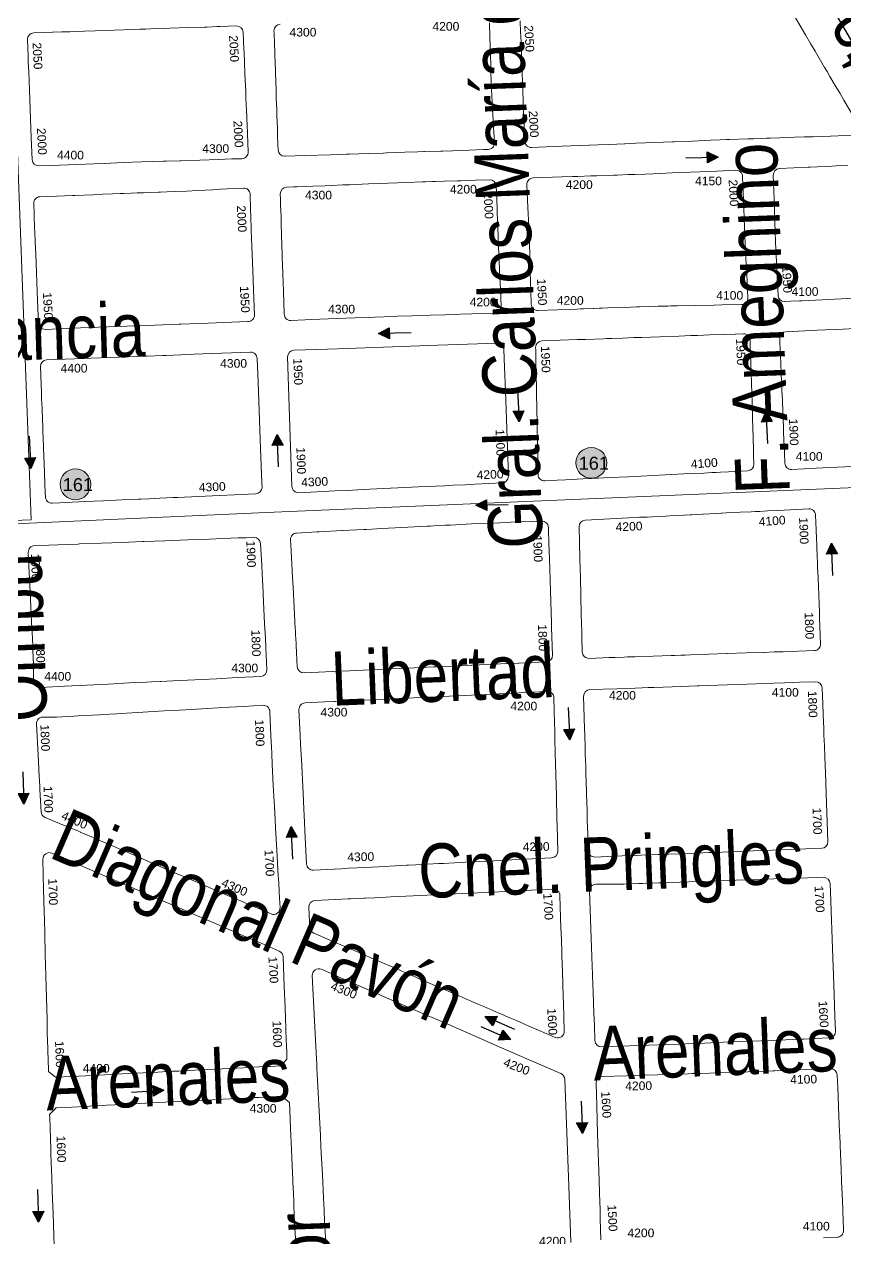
# Model space of a CAD drawing. Header units: millimetres. Extents: x 11558 to 23675, y 49449 to 61482.
# Drawn here: x 15975 to 16354, y 54997 to 55558 of the extents above; entities that cross this region are included whole.
import ezdxf

# ---------------------------------------------------------------- set-up
doc = ezdxf.new("R2010")
doc.units = ezdxf.units.MM
for name, color, linetype in [('0. plano base - nombres calles', 22, 'Continuous'), ('0. Plano Base - PLANO', 254, 'Continuous'), ('0. Plano base - sentido calles', 253, 'Continuous'), ('7. puesta en valor CC la lucila', 212, 'Continuous'), ('numeración', 7, 'Continuous')]:
    doc.layers.add(name, color=color, linetype=linetype)
doc.layers.add('Linea 161 ida', color=7, linetype='Continuous', true_color=0xd16b6b)
doc.layers.add('Linea Bicentenario Original', color=7, linetype='Continuous', true_color=0x0000cc, transparency=0.5)
doc.layers.get('7. puesta en valor CC la lucila').off()
doc.styles.get("Standard").update_dxf_attribs({"font": 'arial.ttf'})

# ---------------------------------------------------------------- blocks, each defined once
blk = doc.blocks.new('MANZANAS')
at = {"layer": '0. Plano Base - PLANO', "color": 0}
blk.add_lwpolyline([(5635708.03, 6178235.64), (5636262.8, 6177884.12, -0.354867), (5636262.76, 6177873.31), (5636252.63, 6177867.12, -0.288875), (5636249.43, 6177867.16), (5635935.21, 6178066.13), (5635686.75, 6178220.14, -0.567388), (5635686.84, 6178225.29), (5635704.93, 6178235.7, -0.27867)], format="xyb", close=True, dxfattribs=at)
at = {"layer": '0. Plano Base - PLANO', "color": 0, "linetype": 'Continuous', "lineweight": 5}
for points in [[(5636030.31, 6177985.64), (5636042.4, 6177978.04), (5636046.3, 6177975.58), (5636049.77, 6177973.4), (5636057.14, 6177968.76), (5636057.41, 6177968.59), (5636059.04, 6177967.57), (5636061.31, 6177966.14), (5636064.64, 6177964.06), (5636069.08, 6177961.28), (5636072.02, 6177959.44), (5636083.59, 6177952.19, -0.568949)], [(5636083.47, 6177947.04), (5636071.14, 6177940.09), (5636067.27, 6177937.91), (5636063.68, 6177935.89), (5636059.83, 6177933.72), (5636056.29, 6177931.72), (5636053.77, 6177930.3), (5636049.88, 6177928.11), (5636048.44, 6177927.3), (5636046.46, 6177926.18), (5636043.22, 6177924.36), (5636040.97, 6177923.09), (5636033.54, 6177918.89), (5636032.39, 6177918.24), (5636029.77, 6177916.74), (5636025.93, 6177914.55), (5636018.72, 6177910.43), (5636011.26, 6177906.16), (5636010.59, 6177905.78), (5636003.35, 6177901.64), (5635995.91, 6177897.39), (5635991.63, 6177894.94), (5635991.37, 6177894.8), (5635988.26, 6177893.02), (5635985.12, 6177891.22), (5635980.82, 6177888.77), (5635977.13, 6177886.66), (5635976.98, 6177886.57), (5635973.24, 6177884.44), (5635966.36, 6177880.5), (5635962.88, 6177878.52), (5635954.01, 6177873.45, -0.415114), (5635949.91, 6177874.57), (5635949.08, 6177876.03), (5635946.95, 6177879.78), (5635946.87, 6177879.92), (5635942.7, 6177887.25), (5635940.35, 6177891.4), (5635938.67, 6177894.33), (5635936.63, 6177897.92), (5635935.75, 6177899.47), (5635934.95, 6177900.88), (5635934.25, 6177902.12), (5635934.06, 6177902.44), (5635931.19, 6177907.49), (5635929.59, 6177910.3), (5635928.55, 6177912.11), (5635927.7, 6177913.62), (5635927.44, 6177914.07), (5635927.33, 6177914.27), (5635925.85, 6177916.86), (5635924.99, 6177918.37), (5635922.39, 6177922.94, -0.41491)], [(5636121, 6177881.81), (5636113.29, 6177877.33), (5636105.87, 6177873.01), (5636097.55, 6177868.19), (5636096.6, 6177867.64), (5636092.99, 6177865.54), (5636090.74, 6177864.23, -0.413335), (5636086.64, 6177865.31), (5636082.25, 6177872.83), (5636079.07, 6177878.25), (5636075.27, 6177884.84), (5636074.91, 6177885.45), (5636071.27, 6177891.92), (5636071.1, 6177892.24), (5636070.56, 6177893.2), (5636066.75, 6177899.96), (5636066.33, 6177900.71), (5636059.11, 6177913.55, -0.409812), (5636060.22, 6177917.61), (5636071.64, 6177924.27), (5636072.47, 6177924.74), (5636075.43, 6177926.44), (5636079.49, 6177928.79), (5636082.88, 6177930.75), (5636087.59, 6177933.48)], [(5635910.2, 6177915.55), (5635913.59, 6177909.5), (5635915.13, 6177906.76), (5635915.69, 6177905.76), (5635915.88, 6177905.43), (5635917.65, 6177902.27), (5635919.46, 6177899.04), (5635920.93, 6177896.41), (5635921.06, 6177896.18), (5635923.65, 6177891.57), (5635926.71, 6177886.14), (5635928.11, 6177883.78), (5635928.57, 6177883), (5635932.5, 6177876.37), (5635934.23, 6177873.46), (5635935.3, 6177871.64), (5635937.75, 6177867.51, -0.420809), (5635936.64, 6177863.37), (5635934.78, 6177862.32), (5635928.99, 6177859.06), (5635926.14, 6177857.46), (5635918.37, 6177853.08), (5635917.63, 6177852.67), (5635911.01, 6177848.94), (5635910.74, 6177848.79), (5635908.27, 6177847.4), (5635903.04, 6177844.46), (5635899.34, 6177842.37), (5635895.92, 6177840.45), (5635895.69, 6177840.32), (5635894.35, 6177839.57), (5635888.42, 6177836.23), (5635880.64, 6177831.86), (5635879.53, 6177831.23), (5635875.83, 6177829.15), (5635875.78, 6177829.13), (5635873.14, 6177827.64), (5635862.77, 6177821.81), (5635854.83, 6177817.34), (5635854.69, 6177817.27, -0.413597), (5635850.61, 6177818.41), (5635849.26, 6177820.8), (5635847.3, 6177824.27), (5635847.21, 6177824.43), (5635845.57, 6177827.33), (5635842.92, 6177832.02), (5635842.85, 6177832.13), (5635842.51, 6177832.73), (5635841.3, 6177834.89), (5635838.83, 6177839.25), (5635837.05, 6177842.41), (5635832.94, 6177849.68), (5635832.57, 6177850.34), (5635828.84, 6177856.93), (5635828.55, 6177857.45), (5635828.42, 6177857.68), (5635826.39, 6177861.27), (5635824.1, 6177865.33), (5635823.49, 6177866.41, -0.413753), (5635824.62, 6177870.5)], [(5636156.43, 6177812.63), (5636141.79, 6177804.07), (5636139.12, 6177802.51), (5636134.34, 6177799.71), (5636129.35, 6177796.8, -0.41685), (5636125.23, 6177797.89), (5636122.87, 6177802.01), (5636121.38, 6177804.62), (5636118.15, 6177810.27), (5636117.28, 6177811.77), (5636114.9, 6177815.93), (5636113.06, 6177819.15), (5636109.22, 6177825.85), (5636109.17, 6177825.94), (5636108.79, 6177826.61), (5636104.42, 6177834.23), (5636098.48, 6177844.61), (5636097.85, 6177845.71), (5636096.54, 6177847.99, -0.412988), (5636097.64, 6177852.08), (5636102.66, 6177854.98), (5636110.11, 6177859.28), (5636113.46, 6177861.22), (5636117.62, 6177863.63), (5636120.57, 6177865.33), (5636125.24, 6177868.03)], [(5636215.36, 6177440.05), (5636210.6, 6177448.54), (5636208.83, 6177451.7), (5636206.34, 6177456.14), (5636205.13, 6177458.29), (5636204.07, 6177460.2), (5636202.59, 6177462.83), (5636201.84, 6177464.18), (5636199.79, 6177467.83), (5636195.62, 6177475.26), (5636191.44, 6177482.73), (5636185.02, 6177494.19), (5636179.92, 6177503.28, -0.414158), (5636181.07, 6177507.36), (5636190.78, 6177512.8), (5636198.09, 6177516.9), (5636203.32, 6177519.83), (5636205.39, 6177520.99), (5636209.26, 6177523.16), (5636210.09, 6177523.63), (5636213.04, 6177525.28), (5636215.67, 6177526.76), (5636217.38, 6177527.72), (5636220.7, 6177529.58), (5636228.08, 6177533.72), (5636228.3, 6177533.84), (5636235.49, 6177537.9), (5636239.7, 6177540.29), (5636243.12, 6177542.24), (5636246.82, 6177544.34), (5636249.76, 6177546.01), (5636250.66, 6177546.52), (5636258.45, 6177550.95), (5636260.82, 6177552.3), (5636263.38, 6177553.75), (5636266.25, 6177555.38), (5636273.02, 6177559.23, -0.413309), (5636277.11, 6177558.11), (5636280.13, 6177552.83), (5636281.94, 6177549.67), (5636284.42, 6177545.33), (5636288.52, 6177538.16), (5636292.81, 6177530.68), (5636293.37, 6177529.69), (5636297.09, 6177523.19), (5636298.7, 6177520.39), (5636301.57, 6177515.36), (5636305.98, 6177507.66), (5636308.25, 6177503.69), (5636310.7, 6177499.41), (5636312.33, 6177496.56), (5636312.86, 6177495.63, -0.414498), (5636311.75, 6177491.54), (5636308.81, 6177489.86), (5636306.15, 6177488.34)], [(5636102.52, 6177381.2), (5636100.67, 6177384.36), (5636099.25, 6177386.79), (5636097.72, 6177389.4), (5636093.74, 6177396.2), (5636092.97, 6177397.52), (5636092.58, 6177398.17), (5636087.15, 6177407.44), (5636082.02, 6177416.21), (5636080.47, 6177418.85), (5636077.96, 6177423.14), (5636062.26, 6177449.96), (5636061.5, 6177451.25), (5636058.59, 6177456.22), (5636057.14, 6177458.7), (5636040.58, 6177486.98, -0.556717), (5636042.97, 6177491.49), (5636048.18, 6177491.84), (5636049.35, 6177491.92), (5636055.02, 6177492.31), (5636071.43, 6177493.44), (5636073.06, 6177493.55), (5636095.6, 6177495.1), (5636106.19, 6177495.83), (5636130.89, 6177497.52), (5636141.28, 6177498.24), (5636163.4, 6177499.76, -0.288064), (5636166.21, 6177498.25), (5636190.68, 6177455.25), (5636203.55, 6177432.64, -0.410725)]]:
    blk.add_lwpolyline(points, format="xyb", dxfattribs=at)
for points in [[(5636046.8, 6177906.5), (5636050.67, 6177899.62), (5636051.86, 6177897.51), (5636053.95, 6177893.81), (5636056.25, 6177889.72), (5636060.41, 6177882.5), (5636062.02, 6177879.74), (5636064.88, 6177874.83), (5636067.52, 6177870.31), (5636069.33, 6177867.2), (5636071.04, 6177864.27), (5636074.76, 6177857.89, -0.422685), (5636073.6, 6177853.74), (5636065.68, 6177849.43), (5636062.53, 6177847.7), (5636062.39, 6177847.63), (5636055.05, 6177843.63), (5636047.49, 6177839.51), (5636045.15, 6177838.24), (5636044.91, 6177838.1), (5636043.73, 6177837.46), (5636039.84, 6177835.34), (5636032.24, 6177831.07), (5636031.25, 6177830.51), (5636028.74, 6177829.09), (5636024.97, 6177826.95), (5636019.5, 6177823.85), (5636017.27, 6177822.59), (5636016.29, 6177822.04), (5636016.1, 6177821.93), (5636013.87, 6177820.66), (5636013.59, 6177820.51), (5636009.77, 6177818.34), (5636008.5, 6177817.62), (5636007.2, 6177816.89), (5635999.22, 6177812.37), (5635991.4, 6177807.94, -0.415706), (5635987.31, 6177809.08), (5635984.27, 6177814.51), (5635982.23, 6177818.15), (5635977.97, 6177825.76), (5635976.12, 6177829.06), (5635975.85, 6177829.55), (5635973.93, 6177832.98), (5635973.88, 6177833.07), (5635970.97, 6177838.26), (5635970.9, 6177838.4), (5635969.62, 6177840.68), (5635966.79, 6177845.56), (5635965.34, 6177848.07), (5635960.06, 6177857.18, -0.417562), (5635961.18, 6177861.3), (5635968.91, 6177865.67), (5635972.69, 6177867.8), (5635977.02, 6177870.24), (5635979.15, 6177871.45), (5635984.34, 6177874.37), (5635986.89, 6177875.81), (5635993.66, 6177879.64), (5635994.5, 6177880.11), (5635994.99, 6177880.39), (5635999.47, 6177882.91), (5636002.19, 6177884.45), (5636006.26, 6177886.75), (5636009.53, 6177888.63), (5636017.05, 6177892.97), (5636024.5, 6177897.24), (5636032.15, 6177901.61), (5636035.08, 6177903.28), (5636042.7, 6177907.63, -0.415879)], [(5635725.38, 6177814.34), (5635729.48, 6177816.65), (5635732.94, 6177818.6), (5635733.29, 6177818.8), (5635736.77, 6177820.77), (5635737.99, 6177821.45), (5635739.95, 6177822.55), (5635742.97, 6177824.25), (5635745.82, 6177825.87), (5635750.21, 6177828.34), (5635757.85, 6177832.64), (5635765.43, 6177836.92), (5635768.12, 6177838.44), (5635770.62, 6177839.84), (5635772.49, 6177840.9), (5635777.87, 6177843.93), (5635780.2, 6177845.25), (5635787.67, 6177849.46), (5635794.25, 6177853.17), (5635795.11, 6177853.65), (5635799.25, 6177855.99), (5635800.33, 6177856.61), (5635807.07, 6177860.42, -0.412398), (5635811.15, 6177859.31), (5635815.17, 6177852.3), (5635815.8, 6177851.22), (5635820.69, 6177842.7), (5635824.89, 6177835.37), (5635826.29, 6177832.93), (5635827.85, 6177830.21), (5635829.2, 6177827.87), (5635830.53, 6177825.55), (5635831.3, 6177824.21), (5635832.42, 6177822.25), (5635834.6, 6177818.45), (5635838.74, 6177811.25, -0.416919), (5635837.61, 6177807.14), (5635833.6, 6177804.89), (5635828.14, 6177801.82), (5635820.59, 6177797.58), (5635812.91, 6177793.26), (5635812.52, 6177793.04), (5635807.07, 6177789.98), (5635805.95, 6177789.35), (5635797.11, 6177784.38), (5635789.68, 6177780.17), (5635782.15, 6177775.88), (5635777.93, 6177773.47), (5635774.66, 6177771.6), (5635764.22, 6177765.64), (5635755.89, 6177760.89, -0.414147), (5635751.79, 6177762.01), (5635746.68, 6177770.96), (5635742.4, 6177778.46), (5635738.08, 6177786.02), (5635738.03, 6177786.12), (5635735.87, 6177789.89), (5635733.67, 6177793.74), (5635731.69, 6177797.21), (5635729.34, 6177801.32), (5635727.99, 6177803.69), (5635724.25, 6177810.24, -0.415857)], [(5635947.71, 6177850.14), (5635950.93, 6177844.5), (5635953, 6177840.86), (5635953.48, 6177840.01), (5635955.83, 6177835.89), (5635957.27, 6177833.37), (5635959.47, 6177829.5), (5635961.44, 6177826.06), (5635965.63, 6177818.75), (5635966.09, 6177817.95), (5635967.33, 6177815.8), (5635970.08, 6177811.03), (5635971.42, 6177808.7), (5635975.4, 6177801.8, -0.417262), (5635974.27, 6177797.69), (5635955.69, 6177787.24), (5635954.23, 6177786.42), (5635948.27, 6177783.07), (5635940.96, 6177778.95), (5635934.98, 6177775.59), (5635933.3, 6177774.65), (5635925.85, 6177770.46), (5635917.98, 6177765.97), (5635910.55, 6177761.71), (5635900.42, 6177755.92), (5635897.89, 6177754.46), (5635892.19, 6177751.2, -0.416238), (5635888.09, 6177752.33), (5635882.87, 6177761.59), (5635878.94, 6177768.57), (5635876.88, 6177772.25), (5635875.15, 6177775.34), (5635874.54, 6177776.43), (5635870.26, 6177784.06), (5635867.4, 6177789.17), (5635865.98, 6177791.7), (5635863.31, 6177796.48), (5635862.01, 6177798.8), (5635860.87, 6177800.84, -0.411307), (5635861.99, 6177804.91), (5635864.74, 6177806.48), (5635866.19, 6177807.31), (5635869.66, 6177809.3), (5635872.5, 6177810.93), (5635872.6, 6177810.99), (5635877.44, 6177813.76), (5635880.19, 6177815.34), (5635884.65, 6177817.87), (5635886.94, 6177819.18), (5635887.29, 6177819.38), (5635892.37, 6177822.27), (5635894.98, 6177823.75), (5635899.82, 6177826.51), (5635902.78, 6177828.19), (5635910.29, 6177832.46), (5635916.69, 6177836.08), (5635917.82, 6177836.72), (5635920.62, 6177838.3), (5635921.77, 6177838.95), (5635925.4, 6177840.99), (5635930.69, 6177843.97), (5635932.12, 6177844.78), (5635935.46, 6177846.66), (5635938, 6177848.1), (5635943.63, 6177851.27, -0.412766)], [(5636035.51, 6177742.41), (5636030.53, 6177739.5, -0.42327), (5636026.39, 6177740.66), (5636022.31, 6177748.15), (5636022.22, 6177748.32), (5636020.47, 6177751.54), (5636018.8, 6177754.62), (5636016.4, 6177759.03), (5636014.74, 6177762.09), (5636012.21, 6177766.74), (5636008.11, 6177774.29), (5636007.47, 6177775.47), (5636004.33, 6177781.24), (5636003.83, 6177782.17), (5636002.04, 6177785.46), (5635998.81, 6177791.4), (5635998.34, 6177792.27, -0.409418), (5635999.5, 6177796.32), (5636006.81, 6177800.45), (5636013.74, 6177804.36), (5636017.03, 6177806.22), (5636024.49, 6177810.44), (5636025.54, 6177811.03), (5636027.76, 6177812.28), (5636031.98, 6177814.67), (5636036.52, 6177817.23), (5636039.71, 6177819.03), (5636047.04, 6177823.17), (5636054.62, 6177827.45), (5636059.47, 6177830.19), (5636062.15, 6177831.71), (5636067, 6177834.45), (5636072.6, 6177837.61), (5636077.28, 6177840.25), (5636077.48, 6177840.37), (5636080.64, 6177842.15, -0.415427), (5636084.74, 6177841.01), (5636085.93, 6177838.86), (5636088.61, 6177834.08), (5636089.44, 6177832.59), (5636090.35, 6177830.96), (5636091.77, 6177828.43), (5636092, 6177828.02), (5636094.54, 6177823.48), (5636098.78, 6177815.9), (5636101.06, 6177811.83), (5636103.07, 6177808.23), (5636104, 6177806.57), (5636107.25, 6177800.75), (5636109.14, 6177797.38), (5636110.65, 6177794.68), (5636112.75, 6177790.92, -0.408792), (5636111.64, 6177786.87), (5636103.96, 6177782.39), (5636100.8, 6177780.54), (5636099.01, 6177779.49), (5636097.27, 6177778.48), (5636094.06, 6177776.6), (5636086.12, 6177771.96), (5636078.74, 6177767.65), (5636064.01, 6177759.05), (5636056.4, 6177754.61), (5636051.83, 6177751.94), (5636049.14, 6177750.37), (5636045.66, 6177748.34), (5636038.83, 6177744.35)], [(5635789.16, 6177696.28), (5635785.75, 6177702.27), (5635783.98, 6177705.37), (5635781.85, 6177709.1), (5635779.87, 6177712.57), (5635777.56, 6177716.63), (5635773.44, 6177723.85), (5635770.56, 6177728.89), (5635769.72, 6177730.37), (5635769.05, 6177731.54), (5635768.99, 6177731.66), (5635768.71, 6177732.15), (5635765.03, 6177738.59), (5635764.69, 6177739.19), (5635764.32, 6177739.84), (5635761.74, 6177744.37, -0.41441), (5635762.86, 6177748.46), (5635765.98, 6177750.23), (5635769.5, 6177752.24), (5635772.68, 6177754.05), (5635776.02, 6177755.95), (5635776.9, 6177756.46), (5635784.23, 6177760.63), (5635788.16, 6177762.87), (5635791.97, 6177765.05), (5635795.15, 6177766.86), (5635795.81, 6177767.24), (5635796.55, 6177767.66), (5635799.53, 6177769.36), (5635801.91, 6177770.73), (5635804.47, 6177772.19), (5635806.99, 6177773.63), (5635810.57, 6177775.67), (5635811.3, 6177776.09), (5635813.81, 6177777.52), (5635817.48, 6177779.62), (5635821.9, 6177782.1), (5635826.04, 6177784.54), (5635829.17, 6177786.38), (5635832.27, 6177788.21), (5635835.36, 6177790.03), (5635840.71, 6177793.18), (5635844.45, 6177795.38, -0.423259), (5635848.6, 6177794.24), (5635851.71, 6177788.57), (5635854.04, 6177784.44), (5635855.99, 6177781), (5635856.64, 6177779.84), (5635860.29, 6177773.38), (5635864.08, 6177766.74), (5635864.11, 6177766.69), (5635865.86, 6177763.62), (5635865.93, 6177763.5), (5635872.32, 6177752.33), (5635876.07, 6177745.78, -0.415082), (5635874.94, 6177741.68), (5635874.61, 6177741.49), (5635858.85, 6177732.54), (5635854.57, 6177730.11), (5635847.83, 6177726.28), (5635847.04, 6177725.83), (5635837.31, 6177720.3), (5635830.07, 6177716.19), (5635829.46, 6177715.84), (5635828.82, 6177715.48), (5635826.11, 6177713.93), (5635822.25, 6177711.72), (5635814.58, 6177707.34), (5635807.43, 6177703.26), (5635793.26, 6177695.16, -0.414421)], [(5635946.49, 6177690.57), (5635932.12, 6177682.21, -0.418478), (5635927.99, 6177683.33), (5635898.63, 6177735.52, -0.41364), (5635899.77, 6177739.61), (5635913.36, 6177747.29), (5635921.2, 6177751.72), (5635939.53, 6177762.07), (5635957.72, 6177772.35), (5635981.63, 6177785.86, -0.414266), (5635985.72, 6177784.73), (5635989.85, 6177777.41), (5635995.17, 6177767.99), (5636014.58, 6177733.62, -0.41046), (5636013.48, 6177729.55), (5636002.55, 6177723.19), (5635998.71, 6177720.95), (5635993.91, 6177718.16), (5635990.38, 6177716.1), (5635979.94, 6177710.03), (5635974.48, 6177706.86), (5635965.97, 6177701.9), (5635957.87, 6177697.2), (5635951.45, 6177693.46)], [(5636082.38, 6177677.26), (5636079, 6177683.33), (5636077.92, 6177685.28), (5636075.83, 6177689.08), (5636074.08, 6177692.25), (5636074.05, 6177692.3), (5636069.79, 6177700.01), (5636069.77, 6177700.06), (5636065.56, 6177707.69), (5636065.53, 6177707.74), (5636063.8, 6177710.87), (5636061.39, 6177715.25), (5636061.36, 6177715.3), (5636054.37, 6177727.98, -0.406839), (5636055.48, 6177732.02), (5636072.7, 6177742.09), (5636076.05, 6177744.08), (5636077.2, 6177744.76), (5636080.2, 6177746.48), (5636084.47, 6177749.01), (5636087.6, 6177750.81), (5636087.65, 6177750.84), (5636090.62, 6177752.6), (5636094.85, 6177755.06), (5636094.94, 6177755.12), (5636094.99, 6177755.14), (5636097.43, 6177756.59), (5636098.07, 6177756.97), (5636102.32, 6177759.42), (5636102.64, 6177759.61), (5636107.63, 6177762.53), (5636109.77, 6177763.78), (5636109.99, 6177763.91), (5636111.71, 6177764.95), (5636117.37, 6177768.23), (5636121.78, 6177770.83), (5636123.39, 6177771.78), (5636124.66, 6177772.5), (5636125.16, 6177772.79), (5636128.31, 6177774.66), (5636132.36, 6177777), (5636132.59, 6177777.16), (5636144.75, 6177784.28, -0.41707), (5636148.87, 6177783.18), (5636152.28, 6177777.22), (5636152.83, 6177776.25), (5636152.86, 6177776.2), (5636153.2, 6177775.6), (5636153.38, 6177775.28), (5636156.63, 6177769.58), (5636156.68, 6177769.5), (5636157.22, 6177768.54), (5636157.25, 6177768.49), (5636160.92, 6177762.05), (5636160.95, 6177762), (5636163.2, 6177758.06), (5636163.47, 6177757.59), (5636165.23, 6177754.5), (5636165.25, 6177754.45), (5636169.23, 6177747.47), (5636169.26, 6177747.42), (5636171.08, 6177744.23), (5636172.4, 6177741.9), (5636178.39, 6177731.39, -0.415354), (5636177.26, 6177727.29), (5636164.75, 6177720.23), (5636161.01, 6177718.14), (5636157.22, 6177715.98), (5636156.89, 6177715.79), (5636149.83, 6177711.81), (5636142.09, 6177707.44), (5636141.82, 6177707.3), (5636134.72, 6177703.29), (5636133.47, 6177702.59), (5636127.35, 6177699.13), (5636125.2, 6177697.95), (5636123.43, 6177696.95), (5636121.09, 6177695.63), (5636119.64, 6177694.79), (5636112.39, 6177690.7), (5636105, 6177686.53), (5636101.95, 6177684.84), (5636100.67, 6177684.11), (5636097.06, 6177682.05), (5636094.45, 6177680.6), (5636092.05, 6177679.25), (5636086.47, 6177676.1, -0.415889)], [(5635800.4, 6177682.93), (5635815.32, 6177691.43), (5635818.26, 6177693.1), (5635825.99, 6177697.5), (5635833.16, 6177701.58), (5635836.7, 6177703.6), (5635839.84, 6177705.39), (5635840.82, 6177705.95), (5635847.16, 6177709.56), (5635848.51, 6177710.33), (5635854.31, 6177713.64), (5635855.67, 6177714.41), (5635859.67, 6177716.69), (5635863.16, 6177718.67), (5635882.31, 6177729.58, -0.414424), (5635886.4, 6177728.46), (5635891.88, 6177718.82), (5635896.18, 6177711.26), (5635904.86, 6177695.99), (5635906.98, 6177692.26), (5635914.84, 6177678.43), (5635915.87, 6177676.63, -0.412112), (5635914.77, 6177672.55), (5635891.64, 6177659.18), (5635883.54, 6177654.5), (5635881.59, 6177653.37), (5635876.37, 6177650.35), (5635872.09, 6177647.88), (5635868.77, 6177645.95), (5635867.71, 6177645.34), (5635861.14, 6177641.55), (5635853.79, 6177637.3), (5635846.29, 6177632.96), (5635838.71, 6177628.58), (5635836.23, 6177627.14), (5635833.2, 6177625.39, -0.416084), (5635829.09, 6177626.5), (5635828.2, 6177628.06), (5635821.42, 6177639.97), (5635819.71, 6177642.96), (5635817.96, 6177646.04), (5635817.38, 6177647.05), (5635814.12, 6177652.77), (5635813.13, 6177654.52), (5635809.27, 6177661.3), (5635808.78, 6177662.16), (5635806.66, 6177665.87), (5635805.15, 6177668.53), (5635799.28, 6177678.83, -0.41421)], [(5635968.61, 6177610.49), (5635963.61, 6177618.98), (5635963.46, 6177619.24), (5635961.73, 6177622.16), (5635961.42, 6177622.7), (5635961.29, 6177622.91), (5635960.14, 6177624.87), (5635959.51, 6177625.94), (5635958.06, 6177628.4), (5635956.27, 6177631.43), (5635953.16, 6177636.71), (5635951.32, 6177639.84), (5635946.22, 6177648.49), (5635946.06, 6177648.77), (5635946.03, 6177648.82), (5635941.42, 6177656.64), (5635941.33, 6177656.8), (5635938.79, 6177661.11, -0.414604), (5635939.85, 6177665.22), (5635947.85, 6177669.92), (5635948.35, 6177670.21), (5635948.7, 6177670.42), (5635948.81, 6177670.49), (5635957.97, 6177675.86), (5635958.34, 6177676.08), (5635966.63, 6177680.95), (5635967.71, 6177681.58), (5635973.96, 6177685.25), (5635991.88, 6177695.78), (5635992.4, 6177696.09), (5635993.2, 6177696.55), (5635994.66, 6177697.41), (5635999.19, 6177700.08), (5636000.89, 6177701.07), (5636001.13, 6177701.21), (5636009.69, 6177706.24), (5636018.58, 6177711.33), (5636023.4, 6177714.09), (5636025.45, 6177715.26), (5636037.8, 6177722.34, -0.417003), (5636041.91, 6177721.2), (5636042.47, 6177720.19), (5636045.49, 6177714.8), (5636047.33, 6177711.51), (5636047.43, 6177711.34), (5636048.98, 6177708.58), (5636053.81, 6177699.95), (5636058.64, 6177691.32), (5636063.53, 6177682.59), (5636064.57, 6177680.74), (5636070.81, 6177669.59, -0.410819), (5636069.69, 6177665.53), (5636063.78, 6177662.13), (5636061.49, 6177660.81), (5636061.4, 6177660.76), (5636058.89, 6177659.31), (5636058.63, 6177659.16), (5636055.02, 6177657.06), (5636051.33, 6177654.93), (5636043, 6177650.11), (5636039.97, 6177648.35), (5636039.76, 6177648.23), (5636036.16, 6177646.15), (5636034.24, 6177645.04), (5636034.07, 6177644.94), (5636032.41, 6177643.98), (5636027.89, 6177641.36), (5636025.57, 6177640.02), (5636024.59, 6177639.45), (5636016.92, 6177635.02), (5636007.82, 6177629.75), (5635999.3, 6177624.81), (5635990.84, 6177619.92), (5635987.57, 6177618.02), (5635986.99, 6177617.69), (5635972.7, 6177609.42, -0.41197)], [(5636222.43, 6177647.76), (5636212.79, 6177642.27), (5636210.01, 6177640.68), (5636202.68, 6177636.51), (5636194.84, 6177632.04), (5636191.4, 6177630.09), (5636189.74, 6177629.14), (5636186.97, 6177627.57), (5636184.81, 6177626.34), (5636179.98, 6177623.58), (5636177.1, 6177621.94), (5636172.2, 6177619.16), (5636164.86, 6177615.03), (5636157.2, 6177610.61), (5636156.71, 6177610.33), (5636153.85, 6177608.7), (5636149.82, 6177606.41), (5636148.09, 6177605.43), (5636147.96, 6177605.35), (5636142.22, 6177602.08), (5636138.75, 6177600.11), (5636131.28, 6177595.86, -0.41661), (5636127.18, 6177597), (5636123.25, 6177604.03), (5636120.34, 6177609.25), (5636118.08, 6177613.29), (5636114.41, 6177619.87), (5636113.87, 6177620.83), (5636109.62, 6177628.45), (5636108.09, 6177631.19), (5636105.39, 6177636.02), (5636103.16, 6177640.02), (5636101.82, 6177642.41), (5636100.98, 6177643.93), (5636099.72, 6177646.17), (5636097.23, 6177650.64), (5636092.33, 6177659.41, -0.413717), (5636093.48, 6177663.49), (5636104.31, 6177669.56), (5636111.71, 6177673.74), (5636114.54, 6177675.34), (5636116.94, 6177676.7), (5636117.64, 6177677.09), (5636119.34, 6177678.05), (5636126.7, 6177682.21), (5636136.67, 6177687.85), (5636137.51, 6177688.32), (5636148.86, 6177694.72), (5636156.85, 6177699.25), (5636164.22, 6177703.41), (5636167.74, 6177705.4), (5636171.98, 6177707.8), (5636177.9, 6177711.14), (5636184.37, 6177714.8, -0.413601), (5636188.45, 6177713.67), (5636192.16, 6177707.14), (5636196.52, 6177699.46), (5636197.33, 6177698.04), (5636197.38, 6177697.95), (5636199.21, 6177694.71), (5636201.66, 6177690.4), (5636204.26, 6177685.83), (5636206.06, 6177682.66), (5636209.85, 6177675.99), (5636210.33, 6177675.13), (5636223.55, 6177651.84, -0.413847)], [(5635863.46, 6177548.5), (5635859.99, 6177555.17), (5635856.7, 6177560.84), (5635855.71, 6177562.53), (5635853.78, 6177565.86), (5635851.58, 6177569.64), (5635846.7, 6177578.05), (5635846.56, 6177578.28), (5635841.51, 6177586.97), (5635837.11, 6177594.54), (5635833.9, 6177600.06, -0.417135), (5635835.01, 6177604.18), (5635840.8, 6177607.46), (5635844.44, 6177609.53), (5635848.38, 6177611.77), (5635852.58, 6177614.15), (5635853.08, 6177614.43), (5635861.85, 6177619.42), (5635870.34, 6177624.24), (5635872.88, 6177625.69), (5635878.43, 6177628.84), (5635879.13, 6177629.23), (5635887.47, 6177633.97), (5635896.65, 6177639.18), (5635905.27, 6177644.08), (5635910.76, 6177647.2), (5635913.87, 6177648.97), (5635916.86, 6177650.68), (5635920.24, 6177652.6), (5635923.24, 6177654.31, -0.41079), (5635927.31, 6177653.21), (5635932.43, 6177644.46), (5635934.28, 6177641.29), (5635937.31, 6177636.13), (5635938.68, 6177633.77), (5635939.19, 6177632.9), (5635944.25, 6177624.25), (5635946.04, 6177621.2), (5635949.41, 6177615.43), (5635951.72, 6177611.48), (5635956.79, 6177602.81, -0.414195), (5635955.72, 6177598.71), (5635946.41, 6177593.27), (5635937.98, 6177588.34), (5635929.35, 6177583.31), (5635920.5, 6177578.15), (5635915.73, 6177575.36), (5635915.5, 6177575.23), (5635911.99, 6177573.18), (5635908.28, 6177571.02), (5635903.08, 6177567.98), (5635894.74, 6177563.11), (5635886.17, 6177558.11), (5635877.27, 6177552.91), (5635867.63, 6177547.29, -0.428494)], [(5636014.46, 6177531.56), (5636008.26, 6177542.17), (5636006.65, 6177544.93), (5636004.81, 6177548.09), (5636004.75, 6177548.18), (5636003.14, 6177550.94), (5636001.57, 6177553.64), (5635997.97, 6177559.81), (5635996.44, 6177562.41), (5635991.45, 6177570.97), (5635987.68, 6177577.42), (5635986.44, 6177579.55), (5635984.56, 6177582.78), (5635984.45, 6177582.96), (5635978.46, 6177593.22, -0.414804), (5635979.54, 6177597.33), (5635987.28, 6177601.83), (5635991.07, 6177604.03), (5635991.57, 6177604.32), (5635996.76, 6177607.33), (5635997.06, 6177607.51), (5636005.83, 6177612.61), (5636014.25, 6177617.5), (5636022.95, 6177622.55), (5636029.01, 6177626.07), (5636031.74, 6177627.66), (5636040.13, 6177632.54), (5636040.54, 6177632.77), (5636048.85, 6177637.6), (5636049.13, 6177637.76), (5636057, 6177642.33), (5636057.53, 6177642.64), (5636062.53, 6177645.55), (5636065.19, 6177647.1), (5636067.09, 6177648.2), (5636076.38, 6177653.6, -0.420783), (5636080.51, 6177652.45), (5636086.17, 6177642.19), (5636087.79, 6177639.27), (5636089.74, 6177635.71), (5636092.87, 6177630.04), (5636102.32, 6177612.91), (5636102.64, 6177612.32), (5636102.99, 6177611.7), (5636107.25, 6177603.97), (5636111.51, 6177596.24), (5636112.71, 6177594.06), (5636114.06, 6177591.61), (5636114.76, 6177590.35, -0.406307), (5636113.65, 6177586.31), (5636105.74, 6177581.67), (5636099.26, 6177577.86), (5636096.32, 6177576.14), (5636087.69, 6177571.07), (5636084.83, 6177569.39), (5636079.31, 6177566.15), (5636070.46, 6177560.95), (5636068.67, 6177559.9), (5636061.91, 6177555.93), (5636059.4, 6177554.46), (5636056.48, 6177552.74), (5636055.75, 6177552.32), (5636053.28, 6177550.86), (5636044.75, 6177545.86), (5636036.09, 6177540.77), (5636032.62, 6177538.73), (5636029.65, 6177536.99), (5636026.96, 6177535.41), (5636026.84, 6177535.34), (5636018.57, 6177530.48, -0.414965)], [(5636265.93, 6177571.54), (5636263, 6177569.86), (5636260.45, 6177568.4), (5636255.78, 6177565.73), (5636253.72, 6177564.55), (5636246.02, 6177560.14), (5636238.58, 6177555.89), (5636230.9, 6177551.49), (5636223.35, 6177547.17), (5636215.84, 6177542.88), (5636211.2, 6177540.22), (5636208.38, 6177538.61), (5636205.58, 6177537), (5636200.94, 6177534.35), (5636193.4, 6177530.04), (5636189.3, 6177527.74), (5636189.21, 6177527.69), (5636185.64, 6177525.69), (5636183.38, 6177524.42), (5636174.48, 6177519.43, -0.412729), (5636170.41, 6177520.56), (5636166.85, 6177526.82), (5636164.22, 6177531.46), (5636161.86, 6177535.61), (5636159.18, 6177540.34), (5636157.79, 6177542.78), (5636155.2, 6177547.34), (5636153.44, 6177550.44), (5636151.3, 6177554.21), (5636151.22, 6177554.35), (5636151.16, 6177554.46), (5636149.17, 6177557.96), (5636144.98, 6177565.34), (5636140.52, 6177573.2), (5636136.23, 6177580.75, -0.425146), (5636137.46, 6177584.9), (5636146.89, 6177589.8), (5636148.94, 6177590.95), (5636154.9, 6177594.31), (5636156.37, 6177595.14), (5636162.93, 6177598.84), (5636164.16, 6177599.53), (5636168.56, 6177602.01), (5636171.51, 6177603.68), (5636178.72, 6177607.74), (5636183.55, 6177610.46), (5636186.54, 6177612.15), (5636194.14, 6177616.43), (5636202.11, 6177620.93), (5636209.32, 6177624.99), (5636216.53, 6177629.06), (5636229.37, 6177636.13, -0.41067), (5636233.43, 6177634.98), (5636237.33, 6177628.09), (5636239.64, 6177624.01), (5636241.73, 6177620.33), (5636245.96, 6177612.86), (5636250.31, 6177605.18), (5636254.37, 6177598), (5636258.68, 6177590.4), (5636258.85, 6177590.09), (5636263.59, 6177581.72), (5636267.05, 6177575.62, -0.412935)], [(5636010.54, 6177503.47), (5636007.06, 6177503.21), (5636003.89, 6177502.97), (5636002.84, 6177502.89), (5636002.53, 6177502.87), (5635995.98, 6177502.38), (5635993.49, 6177502.2), (5635983.75, 6177501.47), (5635980.68, 6177501.25), (5635973.89, 6177500.74), (5635963.53, 6177499.97), (5635954.07, 6177499.26), (5635943.69, 6177498.49), (5635940.31, 6177498.24), (5635934.08, 6177497.79), (5635931.32, 6177497.6), (5635923.86, 6177497.08), (5635923.15, 6177497.03), (5635922.91, 6177497.01), (5635914.84, 6177496.45), (5635914.72, 6177496.44), (5635913.92, 6177496.38), (5635904.5, 6177495.55), (5635897.3, 6177494.92, -0.289218), (5635894.46, 6177496.39), (5635889.25, 6177505.22), (5635888.4, 6177506.66), (5635886.06, 6177510.63), (5635881.15, 6177518.97), (5635873.82, 6177531.42, -0.42989), (5635875.02, 6177535.61), (5635880.53, 6177538.47), (5635887.47, 6177542.6), (5635889.12, 6177543.58), (5635897.63, 6177548.63), (5635901.74, 6177551.08), (5635904.64, 6177552.8), (5635906.3, 6177553.79), (5635914.89, 6177558.89), (5635923.43, 6177563.97), (5635929.44, 6177567.54), (5635932.03, 6177569.08), (5635940.58, 6177574.16), (5635949.31, 6177579.35), (5635955.19, 6177582.84), (5635962.8, 6177587.37, -0.418173), (5635966.93, 6177586.28), (5635972.53, 6177576.57), (5635974, 6177574.02), (5635975.04, 6177572.22), (5635976.69, 6177569.35), (5635979.1, 6177565.17), (5635984.08, 6177556.59), (5635989.09, 6177548.13), (5635992.08, 6177543.1), (5635994.16, 6177539.58), (5635999.29, 6177530.94), (5636005.41, 6177520.63), (5636006.99, 6177517.96), (5636009.09, 6177514.41), (5636010.65, 6177511.79), (5636012.9, 6177507.99, -0.556711)], [(5636125.12, 6177572.57), (5636132.57, 6177559.31), (5636133.4, 6177557.84), (5636137.58, 6177550.4), (5636138.83, 6177548.17), (5636142.32, 6177541.97), (5636145.25, 6177536.75), (5636147.93, 6177531.97), (5636149.49, 6177529.17), (5636155.83, 6177517.82, -0.549234), (5636153.43, 6177513.36), (5636143.82, 6177512.68), (5636142.92, 6177512.61), (5636137.97, 6177512.26), (5636137.4, 6177512.22), (5636137.27, 6177512.21), (5636133.9, 6177511.97), (5636130.56, 6177511.73), (5636130.49, 6177511.73), (5636127.25, 6177511.5), (5636125.14, 6177511.35), (5636117.54, 6177510.81), (5636115, 6177510.63), (5636111.47, 6177510.37), (5636105.5, 6177509.95), (5636102.02, 6177509.7), (5636095.03, 6177509.2), (5636085.15, 6177508.5), (5636083.15, 6177508.36), (5636078.93, 6177508.06), (5636075.36, 6177507.8), (5636072.96, 6177507.63), (5636065.11, 6177507.07), (5636061.12, 6177506.79), (5636057.58, 6177506.54), (5636052.89, 6177506.2), (5636045.73, 6177505.69), (5636032.15, 6177504.73, -0.273766), (5636029.41, 6177506.09), (5636028.01, 6177508.27), (5636024.56, 6177514.23, -0.413778), (5636025.65, 6177518.33), (5636033.77, 6177523.04), (5636033.89, 6177523.11), (5636038.97, 6177526.06), (5636039.94, 6177526.62), (5636045.18, 6177529.67), (5636045.77, 6177530.01), (5636049.49, 6177532.17), (5636052.36, 6177533.84), (5636056.06, 6177535.99), (5636064.99, 6177541.18), (5636073.25, 6177545.97), (5636076.94, 6177548.12), (5636079.39, 6177549.54), (5636079.5, 6177549.61), (5636081.93, 6177551.01), (5636090.88, 6177556.22), (5636093.73, 6177557.87), (5636096.43, 6177559.44), (5636102.21, 6177562.8), (5636105.74, 6177564.85), (5636108.03, 6177566.18), (5636111.96, 6177568.46), (5636112.25, 6177568.64), (5636121, 6177573.7, -0.417853)], [(5636024.65, 6177488.45), (5636031.41, 6177476.53), (5636036.15, 6177468.18), (5636041.11, 6177459.44), (5636043.66, 6177454.95), (5636044.87, 6177452.82), (5636046.45, 6177450.03), (5636047.98, 6177447.33), (5636046.94, 6177443.26), (5636042.74, 6177440.79), (5636040.96, 6177439.75), (5636038.23, 6177438.15), (5636032.03, 6177434.53), (5636023.51, 6177429.53), (5636014.66, 6177424.35), (5636006.18, 6177419.38), (5636003.7, 6177417.93), (5636001.51, 6177416.65), (5635997.74, 6177414.44), (5635989.05, 6177409.35), (5635980.65, 6177404.43), (5635979, 6177403.46), (5635972, 6177399.36), (5635963.19, 6177394.2), (5635956.88, 6177390.5), (5635952.8, 6177391.34), (5635949.85, 6177396.67), (5635948.44, 6177399.22), (5635947.5, 6177400.92), (5635946.06, 6177403.53), (5635943.88, 6177407.46), (5635942.32, 6177410.28), (5635942.21, 6177410.48), (5635941.14, 6177412.43), (5635936.27, 6177421.22), (5635931.36, 6177430.1), (5635926.6, 6177438.7), (5635921.78, 6177447.42), (5635918.83, 6177452.76), (5635917.03, 6177456.01), (5635914.46, 6177460.67), (5635912.15, 6177464.84), (5635905.28, 6177477.26, -0.547519), (5635907.69, 6177481.71), (5635921.68, 6177482.72), (5635925.6, 6177483), (5635929.36, 6177483.27), (5635932.07, 6177483.47), (5635941.59, 6177484.16), (5635951.62, 6177484.88), (5635956.34, 6177485.23), (5635960.49, 6177485.53), (5635960.99, 6177485.56), (5635971.51, 6177486.32), (5635980.24, 6177486.95), (5635981.57, 6177487.05), (5635991.59, 6177487.77), (5635996.5, 6177488.13), (5635999.74, 6177488.37), (5636001.64, 6177488.5), (5636003.96, 6177488.67), (5636009.11, 6177489.04), (5636012.72, 6177489.3), (5636021.82, 6177489.96, -0.289378)]]:
    blk.add_lwpolyline(points, format="xyb", close=True, dxfattribs=at)
blk.add_lwpolyline([(5635992.39, 6177320.97), (5635989.93, 6177325.32), (5635984.94, 6177334.16), (5635980.07, 6177342.78), (5635976.64, 6177348.85), (5635975.24, 6177351.34), (5635973.24, 6177354.88), (5635971.57, 6177357.83), (5635970.34, 6177360.02), (5635965.38, 6177368.79), (5635963.25, 6177372.56), (5635962.44, 6177374), (5635963.74, 6177378.13), (5635969.97, 6177381.78), (5635975.39, 6177384.97), (5635978.6, 6177386.85), (5635980.2, 6177387.79), (5635984.01, 6177390.02), (5635987.21, 6177391.91), (5636004.27, 6177401.92), (5636013.08, 6177407.08), (5636021.87, 6177412.24), (5636030.32, 6177417.2), (5636036.12, 6177420.61), (5636039.03, 6177422.32), (5636042.35, 6177424.27), (5636042.63, 6177424.43), (5636043.55, 6177424.97), (5636044.64, 6177425.61), (5636047.73, 6177427.42), (5636053.77, 6177430.97), (5636058.22, 6177430.09), (5636066.05, 6177416.5), (5636067.41, 6177414.14), (5636069.12, 6177411.17), (5636071.11, 6177407.72), (5636076.09, 6177399.07), (5636076.69, 6177398.03), (5636079.3, 6177393.49), (5636081.09, 6177390.38), (5636082.28, 6177388.33), (5636085.95, 6177381.96), (5636086.2, 6177381.52), (5636089.71, 6177375.44)], dxfattribs=at)
blk = doc.blocks.new('161 ida')
at = {"layer": 'Linea 161 ida', "lineweight": 211, "true_color": 0xededed}
h = blk.add_hatch(color=7, dxfattribs=at)
h.dxf.hatch_style = 1
edge = h.paths.add_edge_path()
edge.add_arc((0, 0), 7.11, 0, 360)
at = {"layer": 'Linea 161 ida', "lineweight": 9}
blk.add_circle((0, 0), 7.11, dxfattribs=at)
at = {"layer": 'Linea 161 ida', "lineweight": 15, "insert": (-5.85, 2.85), "char_height": 6, "attachment_point": 1}
blk.add_mtext_dynamic_manual_height_columns('161', width=16.4579, gutter_width=12.5, heights=[0], dxfattribs=at)

msp = doc.modelspace()

# ---------------------------------------------------------------- hatches: boundary and pattern name
at = {"layer": '0. Plano base - sentido calles', "linetype": 'Continuous', "lineweight": 25, "ltscale": 2, "true_color": 0x1a1a1a}
h = msp.add_hatch(color=250, dxfattribs=at)
h.dxf.hatch_style = 1
h.paths.add_polyline_path([(16295.37, 55496.69), (16290.31, 55499.07), (16290.37, 55496.57)])
h.paths.add_polyline_path([(16295.37, 55496.69), (16290.37, 55496.57), (16290.43, 55494.07)])
h = msp.add_hatch(color=250, dxfattribs=at)
h.dxf.hatch_style = 1
h.paths.add_polyline_path([(16138.41, 55415.09), (16143.47, 55412.71), (16143.41, 55415.21)])
h.paths.add_polyline_path([(16138.41, 55415.09), (16143.41, 55415.21), (16143.35, 55417.71)])
h = msp.add_hatch(color=250, dxfattribs=at)
h.dxf.hatch_style = 1
h.paths.add_polyline_path([(16203.31, 55374.28), (16205.59, 55379.38), (16203.09, 55379.27)])
h.paths.add_polyline_path([(16203.31, 55374.28), (16203.09, 55379.27), (16200.59, 55379.16)])
h = msp.add_hatch(color=250, dxfattribs=at)
h.dxf.hatch_style = 1
h.paths.add_polyline_path([(16317.61, 55379.25), (16315.33, 55374.15), (16317.83, 55374.26)])
h.paths.add_polyline_path([(16317.61, 55379.25), (16317.83, 55374.26), (16320.32, 55374.37)])
h = msp.add_hatch(color=250, dxfattribs=at)
h.dxf.hatch_style = 1
h.paths.add_polyline_path([(16091.5, 55368.39), (16089.22, 55363.29), (16091.72, 55363.4)])
h.paths.add_polyline_path([(16091.5, 55368.39), (16091.72, 55363.4), (16094.21, 55363.51)])
h = msp.add_hatch(color=250, dxfattribs=at)
h.dxf.hatch_style = 1
h.paths.add_polyline_path([(15977.6, 55352.66), (15979.87, 55357.77), (15977.37, 55357.65)])
h.paths.add_polyline_path([(15977.6, 55352.66), (15977.37, 55357.65), (15974.88, 55357.54)])
h = msp.add_hatch(color=250, dxfattribs=at)
h.dxf.hatch_style = 1
h.paths.add_polyline_path([(16183.36, 55335.67), (16188.4, 55333.26), (16188.36, 55335.76)])
h.paths.add_polyline_path([(16183.36, 55335.67), (16188.36, 55335.76), (16188.32, 55338.25)])
h = msp.add_hatch(color=250, dxfattribs=at)
h.dxf.hatch_style = 1
h.paths.add_polyline_path([(16347.76, 55318.19), (16345.48, 55313.08), (16347.97, 55313.19)])
h.paths.add_polyline_path([(16347.76, 55318.19), (16347.97, 55313.19), (16350.47, 55313.3)])
h = msp.add_hatch(color=250, dxfattribs=at)
h.dxf.hatch_style = 1
h.paths.add_polyline_path([(16226.74, 55227.18), (16229.02, 55232.28), (16226.52, 55232.18)])
h.paths.add_polyline_path([(16226.74, 55227.18), (16226.52, 55232.18), (16224.02, 55232.07)])
h = msp.add_hatch(color=250, dxfattribs=at)
h.dxf.hatch_style = 1
h.paths.add_polyline_path([(15974.39, 55197.46), (15976.74, 55202.53), (15974.24, 55202.46)])
h.paths.add_polyline_path([(15974.39, 55197.46), (15974.24, 55202.46), (15971.74, 55202.39)])
h = msp.add_hatch(color=250, dxfattribs=at)
h.dxf.hatch_style = 1
h.paths.add_polyline_path([(16098.03, 55187.13), (16095.75, 55182.03), (16098.25, 55182.14)])
h.paths.add_polyline_path([(16098.03, 55187.13), (16098.25, 55182.14), (16100.75, 55182.24)])
h = msp.add_hatch(color=250, dxfattribs=at)
h.dxf.hatch_style = 1
h.paths.add_polyline_path([(16187.68, 55099.26), (16191.26, 55094.97), (16192.26, 55097.26)])
h.paths.add_polyline_path([(16187.68, 55099.26), (16192.26, 55097.26), (16193.26, 55099.56)])
h = msp.add_hatch(color=250, dxfattribs=at)
h.dxf.hatch_style = 1
h.paths.add_polyline_path([(16199.42, 55088.68), (16195.84, 55092.97), (16194.84, 55090.68)])
h.paths.add_polyline_path([(16199.42, 55088.68), (16194.84, 55090.68), (16193.84, 55088.39)])
h = msp.add_hatch(color=250, dxfattribs=at)
h.dxf.hatch_style = 1
h.paths.add_polyline_path([(16039.15, 55065.25), (16034.01, 55067.45), (16034.16, 55064.95)])
h.paths.add_polyline_path([(16039.15, 55065.25), (16034.16, 55064.95), (16034.31, 55062.46)])
h = msp.add_hatch(color=250, dxfattribs=at)
h.dxf.hatch_style = 1
h.paths.add_polyline_path([(16232.64, 55045.26), (16234.92, 55050.36), (16232.42, 55050.25)])
h.paths.add_polyline_path([(16232.64, 55045.26), (16232.42, 55050.25), (16229.93, 55050.14)])
h = msp.add_hatch(color=250, dxfattribs=at)
h.dxf.hatch_style = 1
h.paths.add_polyline_path([(15981.22, 55004.29), (15983.58, 55009.36), (15981.08, 55009.29)])
h.paths.add_polyline_path([(15981.22, 55004.29), (15981.08, 55009.29), (15978.58, 55009.21)])

# ---------------------------------------------------------------- linework, layer by layer
at = {"layer": '0. Plano base - sentido calles', "color": 250, "linetype": 'Continuous', "lineweight": 25, "ltscale": 2, "true_color": 0x1a1a1a}
for points in [[(16280.37, 55496.34), (16295.37, 55496.69), (16290.43, 55494.07), (16290.31, 55499.07), (16295.37, 55496.69)], [(16153.4, 55415.44), (16138.41, 55415.09), (16143.35, 55417.71), (16143.47, 55412.71), (16138.41, 55415.09)], [(16202.65, 55389.26), (16203.31, 55374.28), (16200.59, 55379.16), (16205.59, 55379.38), (16203.31, 55374.28)], [(16318.26, 55364.27), (16317.61, 55379.25), (16320.32, 55374.37), (16315.33, 55374.15), (16317.61, 55379.25)], [(16092.15, 55353.41), (16091.5, 55368.39), (16094.21, 55363.51), (16089.22, 55363.29), (16091.5, 55368.39)], [(15976.92, 55367.64), (15977.6, 55352.66), (15974.88, 55357.54), (15979.87, 55357.77), (15977.6, 55352.66)], [(16198.36, 55335.92), (16183.36, 55335.67), (16188.32, 55338.25), (16188.4, 55333.26), (16183.36, 55335.67)], [(16348.41, 55303.2), (16347.76, 55318.19), (16350.47, 55313.3), (16345.48, 55313.08), (16347.76, 55318.19)], [(16226.09, 55242.17), (16226.74, 55227.18), (16224.02, 55232.07), (16229.02, 55232.28), (16226.74, 55227.18)], [(15973.96, 55212.46), (15974.39, 55197.46), (15971.74, 55202.39), (15976.74, 55202.53), (15974.39, 55197.46)], [(16098.69, 55172.14), (16098.03, 55187.13), (16100.75, 55182.24), (16095.75, 55182.03), (16098.03, 55187.13)], [(16201.42, 55093.26), (16187.68, 55099.26), (16193.26, 55099.56), (16191.26, 55094.97), (16187.68, 55099.26)], [(16185.68, 55094.68), (16199.42, 55088.68), (16193.84, 55088.39), (16195.84, 55092.97), (16199.42, 55088.68)], [(16024.18, 55064.35), (16039.15, 55065.25), (16034.31, 55062.46), (16034.01, 55067.45), (16039.15, 55065.25)], [(16231.99, 55060.24), (16232.64, 55045.26), (16229.93, 55050.14), (16234.92, 55050.36), (16232.64, 55045.26)], [(15980.79, 55019.28), (15981.22, 55004.29), (15978.58, 55009.21), (15983.58, 55009.36), (15981.22, 55004.29)]]:
    msp.add_lwpolyline(points, dxfattribs=at)
at = {"layer": 'Linea 161 ida', "lineweight": 15}
msp.add_lwpolyline([(15039.88, 55289.87), (15467.47, 55304.41), (16086.36, 55332.38), (16504.39, 55350.09), (16762.29, 55364.74)], dxfattribs=at)
at = {"layer": 'Linea Bicentenario Original', "color": 14, "lineweight": 15, "true_color": 0x8c0d0d}
msp.add_lwpolyline([(15474.96, 54947.17), (15468.93, 55089.76), (15461.99, 55309.98), (15977.84, 55329.01), (15960.47, 55789.33), (15248.52, 55763.91), (15288.68, 56244.77), (15306.84, 56249.45), (15374.45, 56229.18), (15460.68, 56430.05), (14880.38, 56875.57), (14873.65, 56880.39), (14661.17, 56833), (14471.07, 57529.64), (14658.37, 57592.11), (14605.15, 57763.93)], dxfattribs=at)

# ---------------------------------------------------------------- block references
at = {"layer": '0. Plano Base - PLANO', "color": 28, "lineweight": 5, "true_color": 0x0d0d0d, "rotation": 332.5463477508169}
msp.add_blockref('MANZANAS', (-7833237.48, -2828296.13), dxfattribs=at)
at = {"layer": '7. puesta en valor CC la lucila', "color": 250, "lineweight": 30, "rotation": 332.5463477508169}
msp.add_blockref('MANZANAS', (-7833237.48, -2828296.13), dxfattribs=at)
at = {"layer": 'Linea 161 ida', "lineweight": 15}
for p in [(16236.73, 55355.3), (15998.24, 55345.38)]:
    msp.add_blockref('161 ida', p, dxfattribs=at)

# ---------------------------------------------------------------- texts
at = {"layer": '0. plano base - nombres calles', "color": 250, "lineweight": 15, "true_color": 0x1a1a1a, "char_height": 25, "attachment_point": 1}
for s, width, insert, rotation in [('{\\fArial Narrow|b0|i0|c0|p34;Gral. Carlos María de Alvear}', 381.3402, (16189.41, 55315.2), 92.1477), ('{\\fArial Narrow|b0|i0|c0|p34;Sgto. Baigorria}', 329.255, (16371.29, 55504.03), 120.3292), ('{\\fArial Narrow|b0|i0|c0|p34;F. Ameghino}', 329.255, (16303.59, 55340.46), 92.1477), ('{\\fArial Narrow|b0|i0|c0|p34;Francia}', 329.255, (15934.54, 55426.63), 1.778), ('{\\fArial Narrow|b0|i0|c0|p34;Ombu}', 329.255, (15960.35, 55235.08), 92.1477), ('{\\fArial Narrow|b0|i0|c0|p34;Libertad}', 329.255, (16115.86, 55267.95), 2.2794), ('{\\fArial Narrow|b0|i0|c0|p34;Diagonal Pavón}', 329.255, (15995.24, 55196.16), 336.5721), ('{\\fArial Narrow|b0|i0|c0|p34;Cnel. Pringles}', 329.255, (16156.22, 55178.94), 2.2794), ('{\\fArial Narrow|b0|i0|c0|p34;Arenales}', 329.255, (16236.98, 55094.68), 2.2794), ('{\\fArial Narrow|b0|i0|c0|p34;Arenales}', 329.255, (15984, 55080.83), 2.2794), ('{\\fArial Narrow|b0|i0|c0|p34;Carlos Tejedor}', 329.255, (16097.72, 54820.4), 92.1477)]:
    msp.add_mtext_dynamic_manual_height_columns(s, width=width, gutter_width=12.5, heights=[0], dxfattribs=dict(at, insert=insert, rotation=rotation))
at = {"layer": 'numeración', "color": 251, "true_color": 0x606162, "char_height": 4, "attachment_point": 1}
for s, insert in [('4200', (16163.29, 55559.12)), ('4300', (16097.22, 55556.42)), ('4400', (15989.75, 55499.59)), ('4300', (16056.88, 55502.6)), ('4200', (16224.95, 55485.95)), ('4150', (16284.68, 55487.66)), ('4300', (16104.42, 55481.11)), ('4200', (16171.35, 55483.83)), ('4100', (16329.31, 55436.52)), ('4200', (16180.49, 55431.65)), ('4200', (16220.76, 55432.39)), ('4100', (16294.49, 55434.74)), ('4300', (16115.08, 55428.39)), ('4300', (16065.16, 55403.29)), ('4400', (15991.4, 55401.07)), ('4100', (16331.22, 55360.29)), ('4300', (16070.31, 55262.47)), ('4400', (15983.87, 55258.61)), ('4100', (16320.18, 55251.22)), ('4200', (16199.3, 55244.86)), ('4200', (16244.9, 55249.81)), ('4300', (16111.55, 55242.04)), ('4400', (16001.66, 55077.38)), ('4300', (16078.8, 55058.86)), ('4100', (16334.5, 55004.4)), ('4200', (16253.44, 55001.29)), ('4200', (16212.58, 54997.45))]:
    msp.add_mtext_dynamic_manual_height_columns(s, width=16.0314, gutter_width=12.5, heights=[0], dxfattribs=dict(at, insert=insert))
for s, insert, rotation in [('2050', (16209.75, 55557.76), 272.9402), ('2050', (15982.42, 55549.74), 272.9402), ('2050', (16073.24, 55553.14), 272.9402), ('2000', (16211.79, 55518.25), 272.9402), ('2000', (15984.45, 55510.23), 272.9402), ('2000', (16075.27, 55513.63), 272.9402), ('2000', (16304.19, 55486.38), 272.9402), ('2000', (16190.91, 55480.61), 272.9402), ('2000', (16076.83, 55474.46), 272.9402), ('1950', (16328.88, 55446.36), 272.9402), ('1950', (16078.26, 55437.22), 272.9402), ('1950', (16215.6, 55440.6), 272.9402), ('1950', (15987.21, 55434.22), 272.9402), ('1950', (16217.4, 55409.48), 271.991), ('1950', (16307.62, 55412.89), 271.991), ('1950', (16102.97, 55403.76), 271.991), ('1900', (16332.11, 55375.79), 271.991), ('1900', (16196.48, 55370.97), 271.991), ('1900', (16104.38, 55362.6), 271.991), ('4100', (16282.59, 55356.68), 4.083), ('4200', (16183.65, 55351.68), 2.259), ('4300', (16055.21, 55345.95), 2.259), ('4300', (16102.54, 55348.29), 2.259), ('4100', (16313.97, 55330.04), 4.083), ('1900', (16336.75, 55330.19), 271.991), ('4200', (16247.87, 55327.66), 2.259), ('1900', (16081.26, 55319.45), 271.991), ('1900', (16213.8, 55321.92), 271.991), ('1900', (15981.65, 55313.47), 271.991), ('1800', (16339.31, 55286.27), 271.991), ('1800', (16216.07, 55280.73), 271.991), ('1800', (16083.53, 55278.26), 271.991), ('1800', (15983.92, 55272.28), 271.991), ('1800', (16340.84, 55250), 271.991), ('1800', (15986.05, 55234.43), 271.991), ('1800', (16085.27, 55236.72), 271.991), ('1700', (15987.49, 55206.04), 271.991), ('1700', (16342.96, 55195.96), 271.991), ('4400', (15992.94, 55194.43), 336.572), ('4200', (16204.98, 55179.7), 1.2153), ('1700', (16089.62, 55176.66), 273.2447), ('4300', (16123.88, 55175.05), 1.2153), ('1700', (15989.69, 55163.24), 271.991), ('4300', (16066.91, 55163.39), 336.572), ('1700', (16218.49, 55156.48), 273.2447), ('1700', (16343.89, 55159.92), 273.2447), ('1700', (16091.43, 55127.19), 273.2447), ('4300', (16117.33, 55115.6), 338.4777), ('1600', (16345.72, 55106.73), 273.2447), ('1600', (16220.32, 55103.28), 273.2447), ('1600', (16093.34, 55097.5), 271.991), ('1600', (15992.83, 55088.17), 271.991), ('4200', (16197.18, 55080.32), 338.4777), ('4100', (16328.62, 55072.17), 1.1767), ('4200', (16252.35, 55069.15), 1.2153), ('1600', (16245.26, 55064.9), 273.2447), ('1600', (15993.5, 55044.32), 271.991), ('1500', (16248.15, 55012.48), 273.2447)]:
    msp.add_mtext_dynamic_manual_height_columns(s, width=16.0314, gutter_width=12.5, heights=[0], dxfattribs=dict(at, insert=insert, rotation=rotation))

doc.saveas('drawing.dxf')
